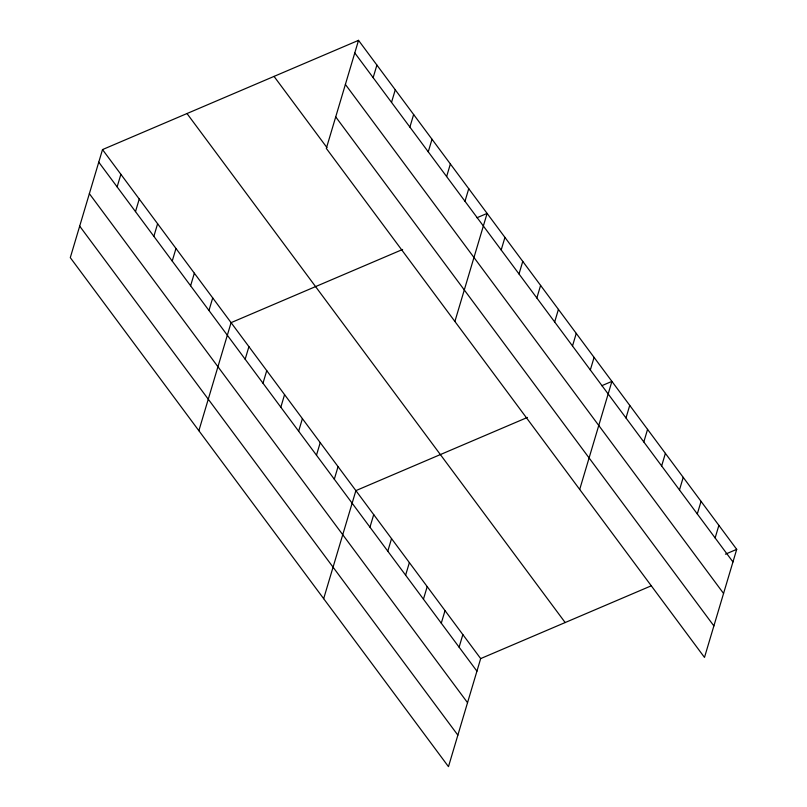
<?xml version="1.0" encoding="UTF-8"?>
<svg xmlns="http://www.w3.org/2000/svg" width="807" height="807" viewBox="0 0 807 807"><rect width="100%" height="100%" fill="white"/><g stroke="black" fill="none" stroke-linecap="round" stroke-linejoin="round"><path stroke-width="1.21" d="M358.53 40.35L326.321 148.407L704.491 657.412L736.71 549.355L358.53 40.35L102.509 149.588L70.29 257.645L448.47 766.65L480.679 658.593L651.098 585.882M117.126 186.891L120.879 174.312M135.495 211.616L139.248 199.026M153.865 236.33L157.607 223.751M172.234 261.054L175.976 248.475M190.603 285.779L194.346 273.2M208.963 310.503L212.715 297.924M198.875 430.706L231.084 322.649L402.622 249.464M245.167 359.226L248.919 346.647M262.991 383.224L266.744 370.645M373.147 77.654L376.899 65.074M280.826 407.212L284.568 394.633M391.516 102.378L395.269 89.799M298.651 431.21L302.403 418.631M409.885 127.103L413.638 114.523M316.475 455.209L320.228 442.629M428.255 151.827L432.007 139.248M334.31 479.207L338.052 466.628M446.624 176.551L450.377 163.962M323.668 598.673L355.887 490.626L527.425 417.431M464.993 201.266L468.746 188.687M369.959 527.193L373.712 514.614M454.896 321.468L487.105 213.411L476.967 217.739M387.794 551.191L391.546 538.612M501.187 249.988L504.94 237.409M405.618 575.189L409.371 562.61M519.012 273.987L522.765 261.407M423.443 599.187L427.196 586.608M536.847 297.985L540.599 285.406M441.278 623.186L445.03 610.606M554.671 321.983L558.424 309.394M459.102 647.174L462.855 634.595M572.506 345.971L576.248 333.392M590.331 369.969L594.083 357.39M579.698 489.445L611.908 381.388L601.77 385.716M625.99 417.965L629.732 405.386M643.815 441.964L647.567 429.374M661.639 465.952L665.392 453.373M679.474 489.95L683.226 477.371M697.298 513.948L701.051 501.369M715.123 537.946L718.876 525.367M725.443 554.167L736.71 549.355M354.777 52.929L732.958 561.944M345.386 84.432L723.566 593.448M335.712 116.894L713.882 625.909M274.037 76.393L326.946 147.6M186.992 113.535L565.172 622.55M102.509 149.588L480.679 658.593M98.757 162.167L476.937 671.172M89.365 193.67L467.535 702.685M79.681 226.131L457.862 735.147"/></g></svg>
